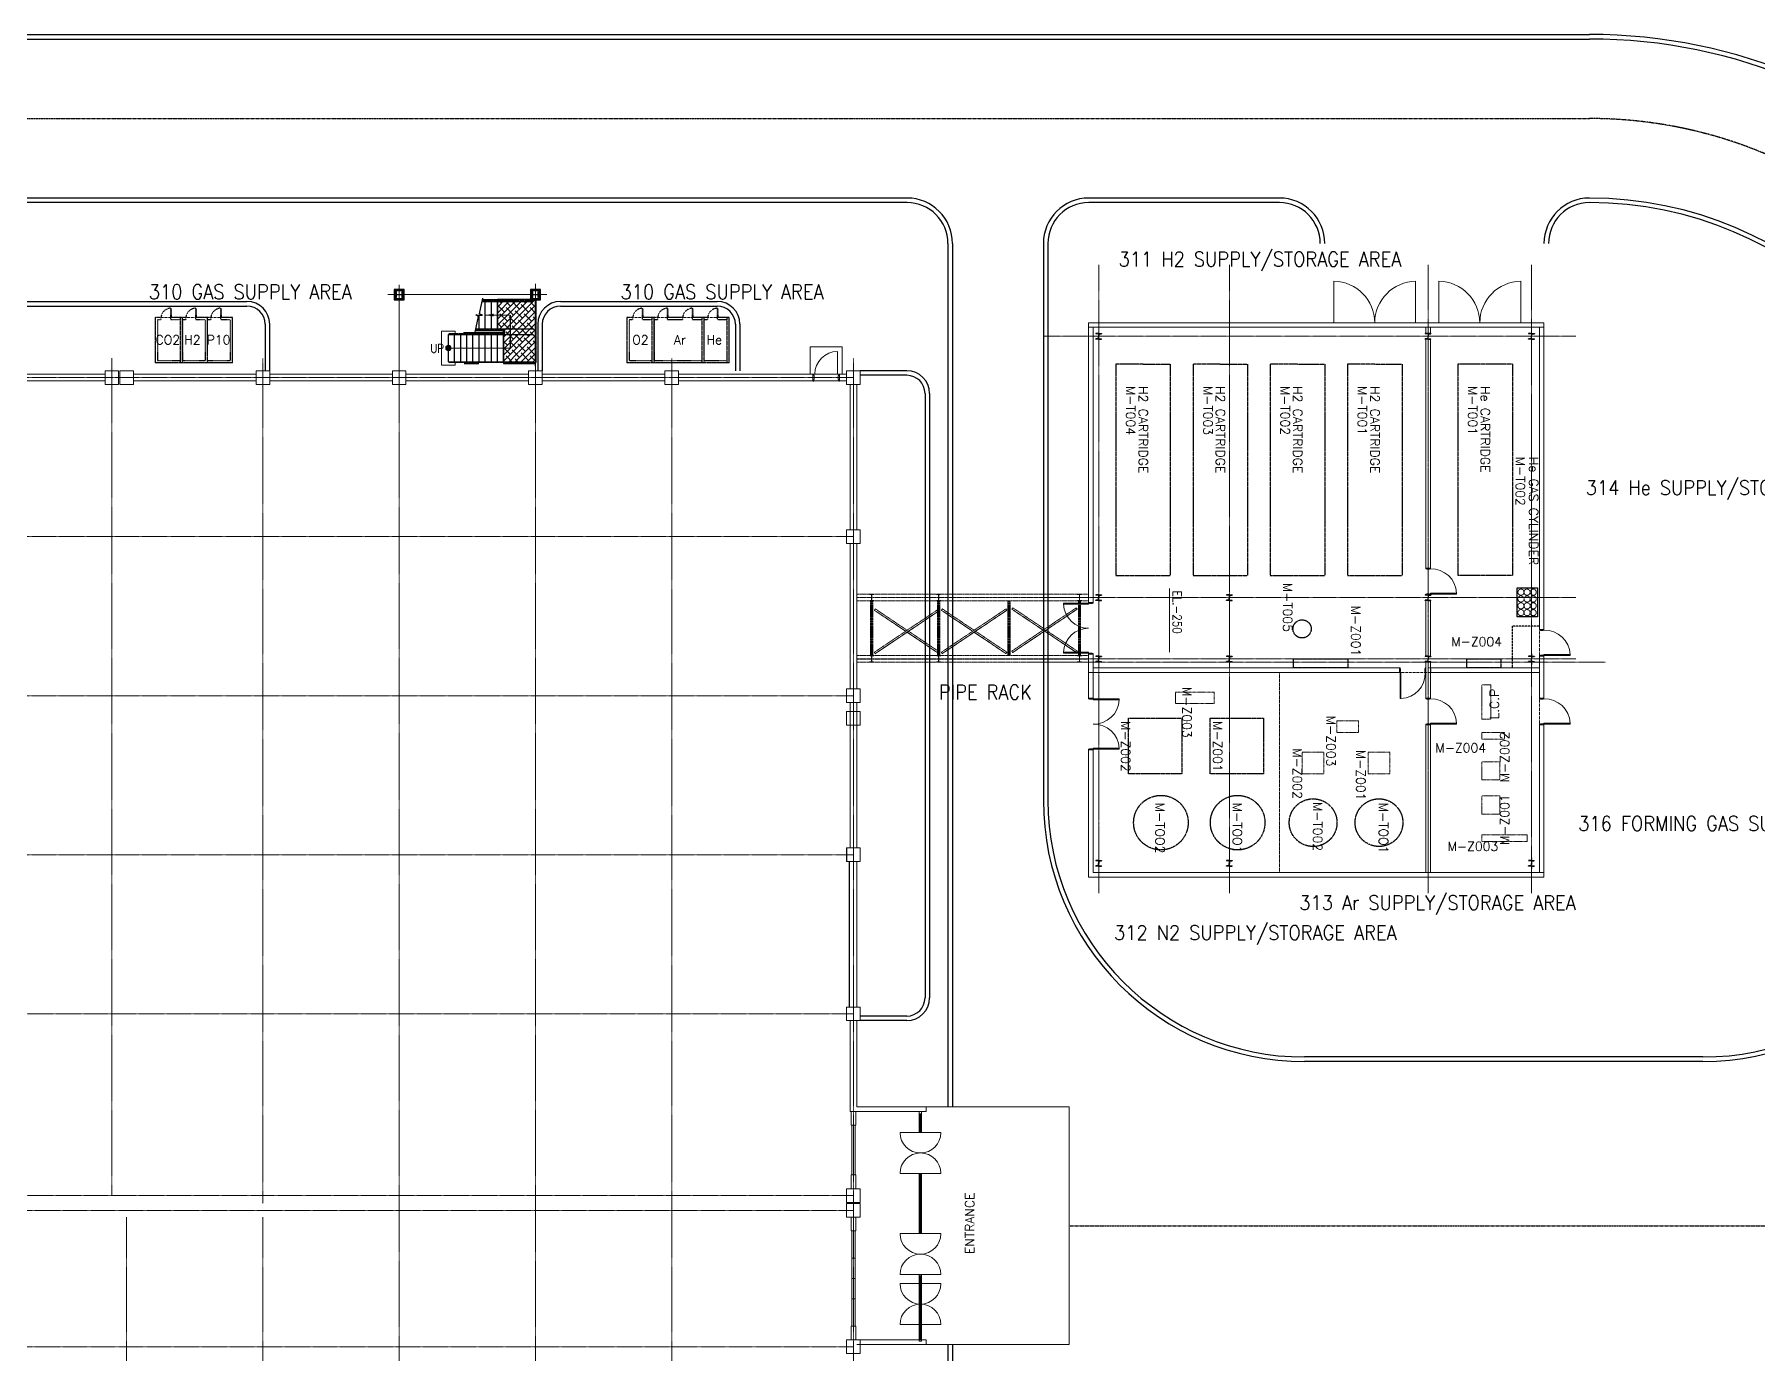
# Model space of a CAD drawing. Extents: x -59767 to 1106559, y -1290 to 1129522.
# Drawn here: x 102328 to 178185, y 900878 to 958928 of the extents above; entities that cross this region are included whole.
import ezdxf
from ezdxf.enums import TextEntityAlignment as Align

# ---------------------------------------------------------------- set-up
doc = ezdxf.new("R2010")
doc.units = 0
for name, pattern in [('CENTER', [2, 1.25, -0.25, 0.25, -0.25]), ('HID', [3, 2, -1]), ('HID_1', [2, 1, -1]), ('HIDDEN', [0.375, 0.25, -0.125]), ('MAT2', [15, 5, -1, 1, -1, 1, -1, 5]), ('PHANTOM', [2.5, 1.25, -0.25, 0.25, -0.25, 0.25, -0.25]), ('PHANTOMX2', [5, 2.5, -0.5, 0.5, -0.5, 0.5, -0.5])]:
    doc.linetypes.add(name, pattern=pattern)
doc.layers.get('0').update_dxf_attribs({"linetype": 'CONTINUOUS', "lineweight": 9})
for name, color, linetype in [('1', 2, 'CONTINUOUS'), ('CY', 4, 'CONTINUOUS'), ('DIM', 7, 'CONTINUOUS'), ('ELE', 7, 'CONTINUOUS'), ('FIN', 6, 'CONTINUOUS'), ('HAND', 7, 'PHANTOM'), ('HATCH', 6, 'CONTINUOUS'), ('M', 6, 'CONTINUOUS'), ('MARK', 2, 'MAT2'), ('REV', 12, 'CONTINUOUS'), ('SYMBOL', 7, 'CONTINUOUS'), ('W-FIN', 4, 'CONTINUOUS'), ('WINDOW', 6, 'CONTINUOUS'), ('Y', 2, 'CONTINUOUS')]:
    doc.layers.add(name, color=color, linetype=linetype)
for name, color, linetype, lineweight in [('CEN', 1, 'CENTER', 5), ('CENTER', 1, 'CENTER', 9), ('COL', 4, 'CONTINUOUS', 5), ('COLUMN', 2, 'CONTINUOUS', 9), ('DOOR', 4, 'CONTINUOUS', 9), ('TEXT', 3, 'CONTINUOUS', 9), ('WALL', 7, 'CONTINUOUS', 9), ('WALL_200', 3, 'CONTINUOUS', 9), ('WALL_300', 7, 'CONTINUOUS', 9), ('가상선', 252, 'PHANTOM', 9), ('중간선', 5, 'CONTINUOUS', 9), ('중심선', 1, 'CENTER', 9)]:
    doc.layers.add(name, color=color, linetype=linetype, lineweight=lineweight)
doc.styles.add('ROMANS', font='romans.shx', dxfattribs={"bigfont": 'whgtxt.shx'})
doc.styles.get("Standard").update_dxf_attribs({"font": 'romans.shx', "bigfont": 'whtgtxt.shx'})

# ---------------------------------------------------------------- blocks, each defined once
blk = doc.blocks.new('column600')
at = {"layer": 'COLUMN', "linetype": 'Continuous'}
blk.add_lwpolyline([(-300, -300), (300, -300), (300, 300), (-300, 300)], close=True, dxfattribs=at)
blk = doc.blocks.new('H25')
at = {"color": 3}
for p, q in [((-125, 0), (-125, 125)), ((-125, 125), (-111, 125)), ((-125, 0), (-125, -125)), ((-111, 21), (-111, 125)), ((-95, 5), (0, 5)), ((95, 5), (0, 5)), ((111, 21), (111, 125)), ((125, 125), (111, 125)), ((125, 0), (125, 125)), ((125, 0), (125, -125)), ((-125, -125), (-111, -125)), ((-111, -21), (-111, -125)), ((-95, -5), (0, -5)), ((95, -5), (0, -5)), ((111, -21), (111, -125)), ((125, -125), (111, -125))]:
    blk.add_line(p, q, dxfattribs=at)
for centre, start, end in [((-95, 21), 180, 270), ((95, 21), 270, 0), ((-95, -21), 90, 180), ((95, -21), 0, 90)]:
    blk.add_arc(centre, 16, start, end, dxfattribs=at)
blk = doc.blocks.new('DOT5')
at = {"ltscale": 0.5}
h = blk.add_hatch(color=256, dxfattribs=at)
h.dxf.hatch_style = 1
h.paths.add_polyline_path([(-7579, 38839, 1), (-7339, 38839, 1)])
at = {"color": 0, "ltscale": 0.5}
blk.add_circle((-7459, 38839), 120, dxfattribs=at)
blk = doc.blocks.new('ARR')
blk.add_solid([(3, -0.5), (3, 0.5), (0, 0)])

msp = doc.modelspace()

# ---------------------------------------------------------------- hatches: boundary and pattern name
at = {"layer": 'M', "ltscale": 0.5}
h = msp.add_hatch(dxfattribs=at)
h.set_pattern_fill('ANSI38', color=6, scale=1500)
h.set_pattern_definition([(45, (-31305.48, 758438.93), (-132.58252, 132.58252), []), (135, (-31305.48, 758438.93), (-397.74756, 132.58252), [468.75, -281.25])])
h.paths.add_polyline_path([(124383.5, 947257.8), (122713.5, 947257.8), (122713.5, 947177.8), (122713.5, 945897.8), (122983.5, 945897.8), (122983.5, 944447.8), (124383.5, 944447.8)])
h.paths.add_polyline_path([(123628.5, 946250.6), (123628.5, 946905), (123642.9, 946773.5), (123642.9, 946394.2)], flags=16)
h.paths.add_polyline_path([(123628.5, 944800.6), (123628.5, 945455), (123642.9, 945302.1), (123642.9, 944922.8)], flags=16)

# ---------------------------------------------------------------- linework, layer by layer
at = {"color": 3, "linetype": 'PHANTOMX2', "ltscale": 2}
for p, q in [((122048.9, 947217.8), (124418.5, 947217.8)), ((124418.5, 947217.8), (124418.5, 944487.8)), ((121758.1, 945937.8), (123033.5, 945937.8)), ((123033.5, 945767.8), (123033.5, 945937.8)), ((120553.5, 945767.8), (123033.5, 945767.8)), ((120553.5, 944487.8), (124418.5, 944487.8))]:
    msp.add_line(p, q, dxfattribs=at)
at = {"color": 7}
msp.add_line((152297, 934547.6), (152297, 931739.6), dxfattribs=at)
at = {"color": 6, "linetype": 'PHANTOMX2'}
for p, q in [((159669.6, 928715.7), (159669.6, 928215.7)), ((159669.6, 928715.7), (160619.6, 928715.7)), ((160619.6, 928715.7), (160619.6, 928215.7)), ((159669.6, 928215.7), (160619.6, 928215.7)), ((158144.3, 926865.7), (158144.3, 927340.7)), ((159094.3, 927340.7), (158144.3, 927340.7)), ((159094.3, 926865.7), (159094.3, 927340.7)), ((161044.3, 926865.7), (161044.3, 927340.7)), ((161044.3, 927340.7), (161994.3, 927340.7)), ((161994.3, 926865.7), (161994.3, 927340.7)), ((158144.3, 926865.7), (158144.3, 926390.7)), ((159094.3, 926390.7), (158144.3, 926390.7)), ((159094.3, 926865.7), (159094.3, 926390.7)), ((161044.3, 926865.7), (161044.3, 926390.7)), ((161044.3, 926390.7), (161994.3, 926390.7)), ((161994.3, 926865.7), (161994.3, 926390.7))]:
    msp.add_line(p, q, dxfattribs=at)
at = {"color": 3, "ltscale": 0.5}
msp.add_lwpolyline([(120853.5, 945727.8), (120853.5, 945877.8), (120253.5, 945877.8), (120253.5, 944377.8), (120853.5, 944377.8), (120853.5, 944527.8)], dxfattribs=at)
at = {"color": 6, "linetype": 'PHANTOMX2'}
for points in [[(166044.9, 930301), (166444.9, 930301), (166444.9, 928801), (166044.9, 928801)], [(154259.3, 929978.3), (154259.3, 929478.3), (152559.3, 929478.3), (152559.3, 929978.3)], [(167044.9, 927908.8), (167044.9, 928208.8), (166044.9, 928208.8), (166044.9, 927908.8)], [(166844.9, 926920.3), (166844.9, 926120.3), (166044.9, 926120.3), (166044.9, 926920.3)], [(166844.9, 925420.3), (166844.9, 924620.3), (166044.9, 924620.3), (166044.9, 925420.3)], [(168044.9, 923405.8), (168044.9, 923705.8), (166044.9, 923705.8), (166044.9, 923405.8)]]:
    msp.add_lwpolyline(points, close=True, dxfattribs=at)
for centre in [(167769.1, 934383.8), (167769.1, 934083.8), (167769.1, 933783.8), (168039.1, 934383.8), (168039.1, 934083.8), (168039.1, 933783.8), (168309.1, 934383.8), (168309.1, 934083.8), (168309.1, 933783.8), (167769.1, 933483.8), (168039.1, 933483.8), (168309.1, 933483.8)]:
    msp.add_circle(centre, 135, dxfattribs=at)
at = {"layer": '1', "linetype": 'Continuous'}
msp.add_line((138211.2, 916127.8), (138211.2, 922527.8), dxfattribs=at)
at = {"layer": 'CEN'}
for p, q in [((149183.5, 948789.6), (149183.5, 921139.9)), ((154933.5, 948789.6), (154933.5, 921139.9)), ((163683.5, 948790.1), (163683.5, 921140.4)), ((168233.5, 948790.1), (168233.5, 921140.4)), ((149183.5, 945947.6), (149183.5, 945348)), ((170182.3, 945647.8), (146788.9, 945647.8)), ((148933.5, 934572.6), (148933.5, 933904.8)), ((170182.3, 934147.8), (146788.9, 934147.8)), ((149183.5, 934447.6), (149183.5, 933848)), ((154933.5, 934447.6), (154933.5, 933848)), ((154933.5, 931689.1), (154933.5, 931207.5)), ((163683.5, 931689.6), (163683.5, 931208.1)), ((145996.8, 931297.8), (171488.7, 931297.8)), ((170182.3, 931447.8), (146788.9, 931447.8)), ((154933.5, 922688.9), (154933.5, 922207.3))]:
    msp.add_line(p, q, dxfattribs=at)
at = {"layer": 'CENTER', "linetype": 'Continuous'}
for p, q in [((118383.5, 947903.2), (118383.5, 943509.8)), ((124384.9, 947953.2), (124384.9, 943559.8))]:
    msp.add_line(p, q, dxfattribs=at)
at = {"layer": 'COL', "color": 2, "linetype": 'Continuous'}
for points in [[(118272.5, 947498.3, 0.4142136), (118288.5, 947482.3), (118478.5, 947482.3, 0.4142136), (118494.5, 947498.3), (118494.5, 947602.8), (118508.5, 947602.8), (118508.5, 947352.8), (118494.5, 947352.8), (118494.5, 947457.3, 0.4142136), (118478.5, 947473.3), (118288.5, 947473.3, 0.4142136), (118272.5, 947457.3), (118272.5, 947352.8), (118258.5, 947352.8), (118258.5, 947602.8), (118272.5, 947602.8)], [(124272.5, 947498.3, 0.4142136), (124288.5, 947482.3), (124478.5, 947482.3, 0.4142136), (124494.5, 947498.3), (124494.5, 947602.8), (124508.5, 947602.8), (124508.5, 947352.8), (124494.5, 947352.8), (124494.5, 947457.3, 0.4142136), (124478.5, 947473.3), (124288.5, 947473.3, 0.4142136), (124272.5, 947457.3), (124272.5, 947352.8), (124258.5, 947352.8), (124258.5, 947602.8), (124272.5, 947602.8)]]:
    msp.add_lwpolyline(points, format="xyb", close=True, dxfattribs=at)
at = {"layer": 'CY'}
for p, q in [((-36066.5, 958927.8), (170783.5, 958927.8)), ((-36066.5, 958727.8), (170783.5, 958727.8)), ((140743.5, 951727.8), (61433.5, 951727.8)), ((140743.5, 951527.8), (61433.5, 951527.8)), ((157133.5, 951727.8), (148743.5, 951727.8)), ((157133.5, 951527.8), (148743.5, 951527.8)), ((142543.5, 949727.8), (142543.5, 911727.8)), ((142743.5, 949727.8), (142743.5, 911727.8)), ((146743.5, 949727.8), (146743.5, 925227.8)), ((146943.5, 949727.8), (146943.5, 925227.8)), ((88833.5, 947177.8), (107483.5, 947177.8)), ((88833.5, 946977.8), (107483.5, 946977.8)), ((107483.5, 947177.8), (111683.5, 947177.8)), ((107483.5, 946977.8), (111683.5, 946977.8)), ((125483.5, 947177.8), (132385.5, 947177.8)), ((125483.5, 946977.8), (132385.5, 946977.8)), ((112483.5, 946177.8), (112483.5, 944127.8)), ((112683.5, 944127.8), (112683.5, 946177.8)), ((124483.5, 946177.8), (124483.5, 944127.8)), ((124683.5, 946177.8), (124683.5, 944127.8)), ((133185.5, 946177.8), (133185.5, 944127.8)), ((133385.5, 946177.8), (133385.5, 944127.8)), ((140733.5, 944127.8), (138683.5, 944127.8)), ((140733.5, 943927.8), (138683.5, 943927.8)), ((141533.5, 943127.8), (141533.5, 916527.8)), ((141533.5, 943127.8), (141533.5, 916527.8)), ((141733.5, 943127.8), (141733.5, 916527.8)), ((140733.5, 915727.8), (138683.5, 915727.8)), ((140733.5, 915727.8), (138683.5, 915727.8)), ((140733.5, 915527.8), (138683.5, 915527.8)), ((140733.5, 915527.8), (138683.5, 915527.8)), ((175783.5, 913927.8), (158243.5, 913927.8)), ((175783.5, 913727.8), (158243.5, 913727.8)), ((142543.5, 901277.8), (142543.5, 871877.8)), ((142743.5, 901277.8), (142743.5, 871877.8))]:
    msp.add_line(p, q, dxfattribs=at)
at = {"layer": 'CY', "color": 1, "linetype": 'CENTER', "ltscale": 10}
for p, q in [((-36066.5, 955227.8), (170783.5, 955227.8)), ((147883.5, 906502.8), (209517.6, 906502.8))]:
    msp.add_line(p, q, dxfattribs=at)
at = {"layer": 'CY'}
for centre, radius, start, end in [((170783.5, 935227.8), 23700, 0, 90), ((170783.5, 935227.8), 23500, 0, 90), ((140743.5, 949727.8), 2000, 0, 90), ((140743.5, 949727.8), 1800, 0, 90), ((148743.5, 949727.8), 2000, 90, 180), ((148743.5, 949727.8), 1800, 90, 180), ((157133.5, 949727.8), 2000, 0, 90), ((157133.5, 949727.8), 1800, 0, 90), ((170783.5, 949727.8), 2000, 90, 180), ((170783.5, 949727.8), 1800, 90, 180), ((170783.5, 935227.8), 16500, 0, 90), ((170783.5, 935227.8), 16300, 0, 90), ((111683.5, 946177.8), 1000, 0, 90), ((111683.5, 946177.8), 800, 0, 90), ((125483.5, 946177.8), 1000, 90, 180), ((125483.5, 946177.8), 800, 90, 180), ((132385.5, 946177.8), 1000, 0, 90), ((132385.5, 946177.8), 800, 0, 90), ((140733.5, 943127.8), 1000, 0, 90), ((140733.5, 943127.8), 800, 0, 90), ((158243.5, 925227.8), 11500, 180, 270), ((158243.5, 925227.8), 11300, 180, 270), ((175783.5, 925227.8), 11500, 270, 0), ((175783.5, 925227.8), 11300, 270, 0), ((140733.5, 916527.8), 1000, 270, 0), ((140733.5, 916527.8), 800, 270, 0), ((140733.5, 916527.8), 800, 270, 0), ((140733.5, 916527.8), 1000, 270, 0)]:
    msp.add_arc(centre, radius, start, end, dxfattribs=at)
at = {"layer": 'CY', "color": 1, "linetype": 'CENTER', "ltscale": 10}
msp.add_arc((170783.5, 935227.8), 20000, 0, 90, dxfattribs=at)
at = {"layer": 'DIM', "ltscale": 0.5}
msp.add_line((123267.7, 946577.8), (123267.7, 945127.8), dxfattribs=at)
at = {"layer": 'DOOR'}
for p, q in [((138281.9, 911527.8), (138281.9, 910925)), ((138281.9, 911327.8), (138281.9, 911329.6)), ((138481.9, 911527.8), (138481.9, 910925)), ((138481.9, 910925), (138281.9, 910925)), ((138308.5, 910925), (138308.5, 909730.9)), ((138458.5, 909730.9), (138458.5, 910925)), ((140433.5, 910602.8), (142233.5, 910602.8)), ((138308.5, 909930.9), (138308.5, 908738.7)), ((138458.5, 908738.7), (138458.5, 909930.9)), ((140433.5, 908802.8), (142233.5, 908802.8)), ((138281.9, 908738.7), (138281.9, 908127.8)), ((138281.9, 908738.7), (138481.9, 908738.7)), ((138481.9, 908738.7), (138481.9, 908127.8)), ((138283.5, 906877.8), (138283.5, 906275)), ((138283.5, 906677.8), (138283.5, 906679.6)), ((138483.5, 906877.8), (138483.5, 906275)), ((138483.5, 906275), (138283.5, 906275)), ((138310.1, 906275), (138310.1, 905080.9)), ((138460.1, 905080.9), (138460.1, 906275)), ((140433.5, 906152.8), (142233.5, 906152.8)), ((140433.5, 904352.8), (142233.5, 904352.8)), ((140433.5, 903952.8), (142233.5, 903952.8)), ((138310.1, 903280.9), (138310.1, 902088.7)), ((138460.1, 902088.7), (138460.1, 903280.9)), ((138283.5, 902088.7), (138283.5, 901477.8)), ((138283.5, 902088.7), (138483.5, 902088.7)), ((138483.5, 902088.7), (138483.5, 901477.8)), ((140433.5, 902152.8), (142233.5, 902152.8))]:
    msp.add_line(p, q, dxfattribs=at)
for points in [[(138310.1, 905080.9), (138310.1, 904180.9), (138460.1, 904180.9), (138460.1, 905080.9)], [(138310.1, 904180.9), (138310.1, 903280.9), (138460.1, 903280.9), (138460.1, 904180.9)]]:
    msp.add_lwpolyline(points, close=True, dxfattribs=at)
for centre, start, end in [((141333.5, 910602.8), 180, 0), ((141333.5, 908802.8), 0, 180), ((141333.5, 906152.8), 180, 0), ((141333.5, 904352.8), 0, 180), ((141333.5, 903952.8), 180, 0), ((141333.5, 902152.8), 0, 180)]:
    msp.add_arc(centre, 900, start, end, dxfattribs=at)
at = {"layer": 'FIN', "ltscale": 0.5}
for points in [[(118158.5, 947702.8), (118158.5, 947252.8), (118608.5, 947252.8), (118608.5, 947702.8)], [(118208.5, 947652.8), (118208.5, 947302.8), (118558.5, 947302.8), (118558.5, 947652.8)], [(124158.5, 947702.8), (124158.5, 947252.8), (124608.5, 947252.8), (124608.5, 947702.8)], [(124208.5, 947652.8), (124208.5, 947302.8), (124558.5, 947302.8), (124558.5, 947652.8)], [(122713.5, 947177.8), (122713.5, 945897.8), (122983.5, 945897.8), (122983.5, 944447.8), (124383.5, 944447.8), (124383.5, 947257.8), (122713.5, 947257.8)]]:
    msp.add_lwpolyline(points, close=True, dxfattribs=at)
at = {"layer": 'HAND', "color": 6, "linetype": 'HID'}
for p, q in [((167383.5, 932891.3), (167383.5, 931047.6)), ((168583.5, 932891.3), (167383.5, 932891.3)), ((168233.5, 931689.1), (168233.5, 931207.5)), ((163783.5, 931047.6), (163783.5, 930847.6)), ((168233.5, 922688.9), (168233.5, 922207.3))]:
    msp.add_line(p, q, dxfattribs=at)
at = {"layer": 'HATCH', "ltscale": 0.5}
msp.add_lwpolyline([(168495.1, 934577.5), (168495.1, 933292.8), (167596, 933292.8), (167596, 934577.5)], close=True, dxfattribs=at)
at = {"layer": 'M'}
msp.add_lwpolyline([(121734.3, 945827.8), (121883.2, 946515.1), (121753.3, 946584.1), (121903.5, 946577.8), (122053.6, 946571.5), (121923.8, 946640.4), (122072.7, 947327.8)], dxfattribs=at)
at = {"layer": 'MARK', "color": 6}
for p, q in [((107641.6, 946477.8), (107641.6, 944477.8)), ((108741.6, 946477.8), (108741.6, 944477.8)), ((128411.1, 946477.8), (128411.1, 944477.8)), ((129511.1, 946477.8), (129511.1, 944477.8)), ((129511.1, 946477.8), (129511.1, 944477.8)), ((131707.8, 946477.8), (131707.8, 944477.8)), ((132811.1, 946477.8), (132811.1, 944477.8)), ((163783.5, 945772.6), (163583.5, 945772.6)), ((108841.6, 944477.8), (107641.6, 944477.8)), ((109941.6, 944477.8), (108741.6, 944477.8)), ((111041.6, 944477.8), (109841.6, 944477.8)), ((129611.1, 944477.8), (128411.1, 944477.8)), ((130711.1, 944477.8), (129511.1, 944477.8)), ((131811.1, 944477.8), (130611.1, 944477.8)), ((132911.1, 944477.8), (131711.1, 944477.8)), ((149933.5, 944422.6), (149933.5, 935122.6)), ((151133.5, 944422.6), (149933.5, 944422.6)), ((151133.5, 944422.6), (152333.5, 944422.6)), ((152333.5, 944422.6), (152333.5, 935122.6)), ((153333.5, 944422.6), (153333.5, 935122.6)), ((154533.5, 944422.6), (153333.5, 944422.6)), ((154533.5, 944422.6), (155733.5, 944422.6)), ((155733.5, 944422.6), (155733.5, 935122.6)), ((156733.5, 944422.6), (156733.5, 935122.6)), ((157933.5, 944422.6), (156733.5, 944422.6)), ((157933.5, 944422.6), (159133.5, 944422.6)), ((159133.5, 944422.6), (159133.5, 935122.6)), ((160133.5, 944422.6), (160133.5, 935122.6)), ((161333.5, 944422.6), (160133.5, 944422.6)), ((161333.5, 944422.6), (162533.5, 944422.6)), ((162533.5, 944422.6), (162533.5, 935122.6)), ((167391, 944422.6), (164991, 944422.6)), ((164991, 944422.6), (164991, 935122.6)), ((167391, 944422.6), (167391, 935122.6)), ((149933.5, 935122.6), (152333.5, 935122.6)), ((153333.5, 935122.6), (155733.5, 935122.6)), ((156733.5, 935122.6), (159133.5, 935122.6)), ((160133.5, 935122.6), (162533.5, 935122.6)), ((167391, 935122.6), (164991, 935122.6))]:
    msp.add_line(p, q, dxfattribs=at)
for points in [[(108841.6, 944477.8), (108841.6, 946477.8), (108326.6, 946477.8)], [(109941.6, 944477.8), (109941.6, 946477.8), (109426.6, 946477.8)], [(111041.6, 944477.8), (111041.6, 946477.8), (110526.6, 946477.8)], [(129611.1, 944477.8), (129611.1, 946477.8), (129096.1, 946477.8)], [(131811.1, 944477.8), (131811.1, 946477.8), (131296.1, 946477.8)], [(132911.1, 944477.8), (132911.1, 946477.8), (132396.1, 946477.8)]]:
    msp.add_lwpolyline(points, dxfattribs=at)
for points in [[(160150, 931447.6), (160150, 931047.6), (157750, 931047.6), (157750, 931447.6)], [(166887.3, 931447.6), (166887.3, 931047.6), (165387.3, 931047.6), (165387.3, 931447.6)], [(152838, 928840.7), (152838, 926390.7), (150498, 926390.7), (150498, 928840.7)], [(156434.5, 928840.7), (156434.5, 926390.7), (154094.5, 926390.7), (154094.5, 928840.7)]]:
    msp.add_lwpolyline(points, close=True, dxfattribs=at)
for centre, radius in [((158133.5, 932768.1), 400), ((151918.1, 924241.1), 1200), ((155297.6, 924241.1), 1200), ((158619.3, 924241.1), 1050), ((161519.3, 924241.1), 1050)]:
    msp.add_circle(centre, radius, dxfattribs=at)
at = {"layer": 'REV', "color": 1, "lineweight": 5}
msp.add_line((124885.6, 947477.8), (117888.2, 947477.8), dxfattribs=at)
at = {"layer": 'W-FIN', "ltscale": 0.5}
for p, q in [((122040.2, 947177.8), (124258.5, 947177.8)), ((122057.6, 947257.8), (122798.1, 947257.8)), ((122173.5, 945977.8), (122173.5, 947177.8)), ((122443.5, 945977.8), (122443.5, 947177.8)), ((122713.5, 945977.8), (122713.5, 947177.8)), ((124383.5, 946752.8), (124383.5, 947302.8)), ((124383.5, 946166.5), (124383.5, 946752.8)), ((121766.8, 945977.8), (124258.5, 945977.8)), ((121903.5, 945977.8), (121903.5, 946577.8)), ((122983.5, 944527.8), (122983.5, 945977.8)), ((120553.5, 945727.8), (124258.5, 945727.8)), ((120553.5, 944527.8), (120553.5, 945727.8)), ((120823.5, 944527.8), (120823.5, 945727.8)), ((121093.5, 944527.8), (121093.5, 945727.8)), ((121214.6, 945807.8), (122983.5, 945807.8)), ((121363.5, 944527.8), (121363.5, 945727.8)), ((121633.5, 944527.8), (121633.5, 945727.8)), ((121749.4, 945897.8), (122983.5, 945897.8)), ((121903.5, 944527.8), (121903.5, 945727.8)), ((122173.5, 944527.8), (122173.5, 945727.8)), ((122443.5, 944527.8), (122443.5, 945727.8)), ((122713.5, 944527.8), (122713.5, 945727.8)), ((124383.5, 944327.8), (124383.5, 945314.1)), ((120553.5, 944527.8), (124258.5, 944527.8)), ((121238.2, 944447.8), (121892.6, 944447.8))]:
    msp.add_line(p, q, dxfattribs=at)
at = {"layer": 'WALL', "color": 0, "ltscale": 0.5}
for p, q in [((123267.7, 946577.8), (122173.5, 946577.8)), ((120553.5, 945127.8), (123267.7, 945127.8))]:
    msp.add_line(p, q, dxfattribs=at)
at = {"layer": 'WALL', "linetype": 'Continuous'}
for p, q in [((136482.1, 945177.5), (136482.1, 943977.8)), ((137882.1, 945177.5), (136482.1, 945177.5))]:
    msp.add_line(p, q, dxfattribs=at)
at = {"layer": 'WALL', "color": 0}
for p, q in [((136592.1, 943947.5), (136592.1, 943707.5)), ((136634.1, 943977.5), (136682.1, 943977.5)), ((137734.1, 943977.5), (137686.1, 943977.5)), ((137776.1, 943947.5), (137776.1, 943707.5)), ((163763.5, 935436.1), (163603.5, 935436.1)), ((148733.5, 933897.8), (147633.5, 933897.8)), ((147633.5, 933897.8), (147633.5, 933857.8)), ((148733.5, 933857.8), (147633.5, 933857.8)), ((148733.5, 933857.8), (148733.5, 933897.8)), ((148753.5, 933932.8), (148913.5, 933932.8)), ((163763.5, 934273.1), (163603.5, 934273.1)), ((163783.5, 934341.1), (164933.5, 934341.1)), ((163783.5, 934301.1), (163783.5, 934341.1)), ((163783.5, 934301.1), (164933.5, 934301.1)), ((164933.5, 934301.1), (164933.5, 934341.1)), ((168763.5, 932735.6), (168603.5, 932735.6)), ((147633.5, 931697.8), (147633.5, 931737.8)), ((148733.5, 931737.8), (147633.5, 931737.8)), ((148733.5, 931697.8), (147633.5, 931697.8)), ((148733.5, 931690.8), (148733.5, 931737.8)), ((148753.5, 931662.8), (148913.5, 931662.8)), ((168763.5, 931572.6), (168603.5, 931572.6)), ((168783.5, 931640.6), (169933.5, 931640.6)), ((168783.5, 931600.6), (168783.5, 931640.6)), ((168783.5, 931600.6), (169933.5, 931600.6)), ((169933.5, 931600.6), (169933.5, 931640.6)), ((162420.5, 930867.6), (162420.5, 931027.6)), ((162448.5, 930847.6), (162448.5, 929697.6)), ((162448.5, 930847.6), (162488.5, 930847.6)), ((162488.5, 930847.6), (162488.5, 929697.6)), ((163583.5, 930867.6), (163583.5, 931027.6)), ((148913.5, 929715), (148753.5, 929715)), ((148933.5, 929687), (150083.5, 929687)), ((148933.5, 929647), (148933.5, 929687)), ((148933.5, 929647), (150083.5, 929647)), ((150083.5, 929647), (150083.5, 929687)), ((162448.5, 929697.6), (162488.5, 929697.6)), ((163763.5, 929715), (163603.5, 929715)), ((168763.5, 929715, 0.2), (168603.5, 929715, 0.2)), ((163763.5, 928552), (163603.5, 928552)), ((163783.5, 928620), (164933.5, 928620)), ((163783.5, 928580), (163783.5, 928620)), ((163783.5, 928580), (164933.5, 928580)), ((164933.5, 928580), (164933.5, 928620)), ((168763.5, 928552, 0.2), (168603.5, 928552, 0.2)), ((168783.5, 928620, 0.2), (169933.5, 928620, 0.2)), ((168783.5, 928580, 0.2), (168783.5, 928620, 0.2)), ((168783.5, 928580, 0.2), (169933.5, 928580, 0.2)), ((169933.5, 928580, 0.2), (169933.5, 928620, 0.2)), ((148913.5, 927445), (148753.5, 927445)), ((148933.5, 927513), (150083.5, 927513)), ((148933.5, 927473), (148933.5, 927513)), ((148933.5, 927473), (150083.5, 927473)), ((150083.5, 927473), (150083.5, 927513))]:
    msp.add_line(p, q, dxfattribs=at)
for points in [[(136592.1, 943977.5), (136592.1, 943677.5), (136634.1, 943677.5), (136634.1, 943737.5), (136652.1, 943737.5), (136652.1, 943917.5), (136634.1, 943917.5), (136634.1, 943977.5)], [(137776.1, 943977.5), (137776.1, 943677.5), (137734.1, 943677.5), (137734.1, 943737.5), (137716.1, 943737.5), (137716.1, 943917.5), (137734.1, 943917.5), (137734.1, 943977.5)], [(163783.5, 935436.1), (163583.5, 935436.1), (163583.5, 935408.1), (163623.5, 935408.1), (163623.5, 935396.1), (163743.5, 935396.1), (163743.5, 935408.1), (163783.5, 935408.1)], [(148733.5, 933932.8), (148933.5, 933932.8), (148933.5, 933904.8), (148893.5, 933904.8), (148893.5, 933892.8), (148773.5, 933892.8), (148773.5, 933904.8), (148733.5, 933904.8)], [(163783.5, 934273.1), (163583.5, 934273.1), (163583.5, 934301.1), (163623.5, 934301.1), (163623.5, 934313.1), (163743.5, 934313.1), (163743.5, 934301.1), (163783.5, 934301.1)], [(168783.5, 932735.6), (168583.5, 932735.6), (168583.5, 932707.6), (168623.5, 932707.6), (168623.5, 932695.6), (168743.5, 932695.6), (168743.5, 932707.6), (168783.5, 932707.6)], [(148733.5, 931662.8), (148933.5, 931662.8), (148933.5, 931690.8), (148893.5, 931690.8), (148893.5, 931702.8), (148773.5, 931702.8), (148773.5, 931690.8), (148733.5, 931690.8)], [(168783.5, 931572.6), (168583.5, 931572.6), (168583.5, 931600.6), (168623.5, 931600.6), (168623.5, 931612.6), (168743.5, 931612.6), (168743.5, 931600.6), (168783.5, 931600.6)], [(162420.5, 930847.6), (162420.5, 931047.6), (162448.5, 931047.6), (162448.5, 931007.6), (162460.5, 931007.6), (162460.5, 930887.6), (162448.5, 930887.6), (162448.5, 930847.6)], [(163583.5, 930847.6), (163583.5, 931047.6), (163555.5, 931047.6), (163555.5, 931007.6), (163543.5, 931007.6), (163543.5, 930887.6), (163555.5, 930887.6), (163555.5, 930847.6)], [(148933.5, 929715), (148733.5, 929715), (148733.5, 929687), (148773.5, 929687), (148773.5, 929675), (148893.5, 929675), (148893.5, 929687), (148933.5, 929687)], [(163783.5, 929715), (163583.5, 929715), (163583.5, 929687), (163623.5, 929687), (163623.5, 929675), (163743.5, 929675), (163743.5, 929687), (163783.5, 929687)], [(163783.5, 928552), (163583.5, 928552), (163583.5, 928580), (163623.5, 928580), (163623.5, 928592), (163743.5, 928592), (163743.5, 928580), (163783.5, 928580)], [(148933.5, 927445), (148733.5, 927445), (148733.5, 927473), (148773.5, 927473), (148773.5, 927485), (148893.5, 927485), (148893.5, 927473), (148933.5, 927473)]]:
    msp.add_lwpolyline(points, close=True, dxfattribs=at)
at = {"layer": 'WALL', "color": 0, "elevation": 0.2}
for points in [[(168783.5, 929715), (168583.5, 929715), (168583.5, 929687), (168623.5, 929687), (168623.5, 929675), (168743.5, 929675), (168743.5, 929687), (168783.5, 929687)], [(168783.5, 928552), (168583.5, 928552), (168583.5, 928580), (168623.5, 928580), (168623.5, 928592), (168743.5, 928592), (168743.5, 928580), (168783.5, 928580)]]:
    msp.add_lwpolyline(points, close=True, dxfattribs=at)
at = {"layer": 'WALL', "color": 0}
for centre, radius, start, end in [((163820.2, 934295.2), 1113.6, 2.365258, 91.886658), ((148733.5, 933897.8), 1100, 182.083942, 270), ((148733.5, 931697.8), 1100, 90, 177.916058), ((168820.2, 931594.6), 1113.6, 2.365258, 91.886658), ((162442.5, 930810.9), 1113.6, 272.365258, 1.886658), ((148970.2, 929692.9), 1113.6, 268.113342, 357.634742), ((163820.2, 928574), 1113.6, 2.365258, 91.886658), ((168820.2, 928574, 0.2), 1113.6, 2.365258, 91.886658), ((148970.2, 927467), 1113.6, 2.365258, 91.886658)]:
    msp.add_arc(centre, radius, start, end, dxfattribs=at)
at = {"layer": 'WALL_200', "ltscale": 0.5}
for p, q in [((159533.5, 946238), (159533.5, 948066.5)), ((163133.5, 948066.5), (163133.5, 946238)), ((164158.5, 946238), (164158.5, 948066.5)), ((167758.5, 946238), (167758.5, 948066.5)), ((168783.5, 946238), (148733.5, 946238)), ((148733.5, 946047.6), (148733.5, 946238)), ((148733.5, 946047.6), (148733.5, 933857.8)), ((148733.5, 946047.6), (168783.5, 946047.6)), ((148933.5, 946047.6), (148933.5, 933904.8)), ((163583.5, 945772.6), (163583.5, 946047.6)), ((163783.5, 945772.6), (163783.5, 946047.6)), ((168583.5, 946047.6), (168583.5, 932735.6, -1)), ((168783.5, 946047.6), (168783.5, 946238)), ((168783.5, 946072.6), (168783.5, 932735.6, -1)), ((163583.5, 945522.6, -1), (163583.5, 935408.1, 0)), ((163783.5, 945522.6, -1), (163783.5, 935408.1, 0)), ((163583.5, 934023.1, -1), (163583.5, 931573.1, -0.4)), ((163783.5, 934023.1, -1), (163783.5, 931573.1, -0.4)), ((148733.5, 931647.6), (148733.5, 930847.6)), ((148933.5, 930847.6), (148933.5, 931662.8)), ((168583.5, 931600.6), (168583.5, 929687)), ((168783.5, 931572.6, -1), (168783.5, 929687, -0.8)), ((162476, 930847.6), (148733.5, 930847.6)), ((148733.5, 929687), (148733.5, 930847.6)), ((162448.5, 931047.6, -1), (148933.5, 931047.6)), ((148933.5, 929687), (148933.5, 930847.6)), ((163583.5, 931323.1, -0.4), (163583.5, 929687)), ((163783.5, 931323.1, -0.4), (163783.5, 929687)), ((168583.5, 931047.6, -1), (163783.5, 931047.6)), ((168583.5, 930847.6), (163783.5, 930847.6)), ((163583.5, 928580), (163583.5, 922047.4)), ((163783.5, 928620), (163783.5, 922047.4)), ((168583.5, 928580), (168583.5, 922047.4)), ((168783.5, 928620, -0.7), (168783.5, 921847.4)), ((148733.5, 921847.4), (148733.5, 927473)), ((148933.5, 922047.4), (148933.5, 927513)), ((138534.1, 922527.8), (138532.7, 916127.8, -1)), ((168783.5, 921847.4), (148733.5, 921847.4)), ((168783.5, 922047.4), (148933.5, 922047.4))]:
    msp.add_line(p, q, dxfattribs=at)
for centre, start, end in [((159504.8, 946238), 0, 89.099825), ((163162.2, 946238), 90.900175, 180), ((164129.8, 946238), 0, 89.099825), ((167787.2, 946238), 90.900175, 180)]:
    msp.add_arc(centre, 1828.7, start, end, dxfattribs=at)
at = {"layer": 'WALL_300'}
for p, q in [((137882.1, 945177.5), (137882.1, 943977.5)), ((137682.1, 943977.5), (137682.1, 944977.5))]:
    msp.add_line(p, q, dxfattribs=at)
at = {"layer": 'WALL_300', "linetype": 'Continuous', "lineweight": 9}
for p, q in [((100033.5, 943977.8), (105433.5, 943977.8)), ((100033.5, 943677.8), (105433.5, 943677.8)), ((106683.5, 943977.8), (112084, 943977.8)), ((106683.5, 943677.8), (112084, 943677.8)), ((112683.5, 943977.8), (118084, 943977.8)), ((112683.5, 943677.8), (118084, 943677.8)), ((118682.1, 943977.8), (124082.6, 943977.8)), ((118682.1, 943677.8), (124082.6, 943677.8)), ((124680.8, 943977.8), (130082.1, 943977.8)), ((124680.8, 943677.8), (130082.1, 943677.8)), ((130680.8, 943977.8), (138082.1, 943977.8)), ((130680.8, 943677.8), (138082.1, 943677.8)), ((138236.1, 937127.8), (138235.8, 943527.8)), ((138532.7, 943527.8), (138532.7, 937127.8)), ((138235.9, 930127.8), (138235.8, 936527.8)), ((138532.7, 936527.8), (138532.7, 930127.8)), ((138235.9, 923127.8), (138235.8, 929527.8)), ((138532.7, 929527.8), (138532.7, 923127.8)), ((138532.7, 921527.8), (138532.7, 916127.8)), ((138239.2, 911527.8), (138239, 915527.8)), ((138532.7, 915527.8), (138532.7, 911727.8)), ((141583.5, 911527.8), (138235.9, 911527.8)), ((147883.5, 911727.8), (138532.7, 911727.8)), ((141283.5, 911527.8), (141383.5, 911527.8)), ((141283.5, 911427.8), (141283.5, 911527.8)), ((141283.5, 910652.8), (141283.5, 911427.8)), ((141383.5, 911427.8), (141283.5, 911427.8)), ((141327.5, 910652.8), (141327.5, 911427.8)), ((141339.5, 910652.8), (141339.5, 911427.8)), ((141383.5, 911427.8), (141383.5, 911527.8)), ((141383.5, 910652.8), (141383.5, 911427.8)), ((141583.5, 911527.8), (141583.5, 911727.8)), ((147883.5, 901277.8), (147883.5, 911727.8)), ((141283.5, 910602.8), (141283.5, 910652.8)), ((141283.5, 910652.8), (141383.5, 910652.8)), ((141283.5, 910602.8), (141383.5, 910602.8)), ((141383.5, 910602.8), (141383.5, 910652.8)), ((141283.5, 908802.8), (141283.5, 908752.8)), ((141283.5, 908802.8), (141383.5, 908802.8)), ((141283.5, 906202.8), (141283.5, 908802.8)), ((141383.5, 908802.8), (141383.5, 908752.8)), ((141383.5, 906202.8), (141383.5, 908802.8)), ((141283.5, 908752.8), (141383.5, 908752.8)), ((141327.5, 906202.8), (141327.5, 908752.8)), ((141339.5, 906202.8), (141339.5, 908752.8)), ((141283.5, 906152.8), (141283.5, 906202.8)), ((141283.5, 906202.8), (141383.5, 906202.8)), ((141283.5, 906152.8), (141383.5, 906152.8)), ((141383.5, 906152.8), (141383.5, 906202.8)), ((141283.5, 904352.8), (141283.5, 904302.8)), ((141283.5, 904352.8), (141383.5, 904352.8)), ((141283.5, 904302.8), (141383.5, 904302.8)), ((141283.5, 904302.8), (141283.5, 901527.8)), ((141327.5, 904302.8), (141327.5, 901527.8)), ((141339.5, 904302.8), (141339.5, 901527.8)), ((141383.5, 904352.8), (141383.5, 904302.8)), ((141383.5, 904302.8), (141383.5, 901527.8)), ((141283.5, 903952.8), (141283.5, 904002.8)), ((141283.5, 904002.8), (141383.5, 904002.8)), ((141283.5, 903952.8), (141383.5, 903952.8)), ((141383.5, 903952.8), (141383.5, 904002.8)), ((141283.5, 902152.8), (141283.5, 902102.8)), ((141283.5, 902152.8), (141383.5, 902152.8)), ((141283.5, 902102.8), (141383.5, 902102.8)), ((141383.5, 902152.8), (141383.5, 902102.8)), ((141583.5, 901477.8), (138532.7, 901477.8)), ((147883.5, 901277.8), (138532.7, 901277.8)), ((141283.5, 901577.8), (141283.5, 901477.8)), ((141383.5, 901577.8), (141283.5, 901577.8)), ((141283.5, 901527.8), (141283.5, 901427.8)), ((141383.5, 901527.8), (141283.5, 901527.8)), ((141283.5, 901477.8), (141383.5, 901477.8)), ((141283.5, 901427.8), (141383.5, 901427.8)), ((141383.5, 901577.8), (141383.5, 901477.8)), ((141383.5, 901527.8), (141383.5, 901427.8)), ((141583.5, 901277.8), (141583.5, 901477.8))]:
    msp.add_line(p, q, dxfattribs=at)
at = {"layer": 'WALL_300'}
msp.add_arc((137682.1, 943977.5), 1000, 90, 180, dxfattribs=at)
at = {"layer": 'WINDOW', "linetype": 'HID_1'}
for p, q in [((108326.6, 946377.8), (108326.6, 946882.8)), ((108346.6, 946882.8), (108346.6, 946477.8)), ((109426.6, 946377.8), (109426.6, 946882.8)), ((109446.6, 946882.8), (109446.6, 946477.8)), ((110526.6, 946377.8), (110526.6, 946882.8)), ((110546.6, 946882.8), (110546.6, 946477.8)), ((129096.1, 946377.8), (129096.1, 946882.8)), ((129116.1, 946882.8), (129116.1, 946477.8)), ((130196.1, 946377.8), (130196.1, 946882.8)), ((130216.1, 946882.8), (130216.1, 946477.8)), ((131296.1, 946377.8), (131296.1, 946882.8)), ((131316.1, 946882.8), (131316.1, 946477.8)), ((132396.1, 946377.8), (132396.1, 946882.8)), ((132416.1, 946882.8), (132416.1, 946477.8)), ((107894.4, 946477.8), (107641.6, 946477.8)), ((107741.6, 946377.8), (107741.6, 944577.8)), ((107741.6, 946377.8), (107891.6, 946377.8)), ((107891.6, 946427.8), (107891.6, 946377.8)), ((108326.6, 946377.8), (108741.6, 946377.8)), ((108994.4, 946477.8), (108741.6, 946477.8)), ((108741.6, 946377.8), (108741.6, 944577.8)), ((108841.6, 946377.8), (108841.6, 944577.8)), ((108841.6, 946377.8), (108991.6, 946377.8)), ((108991.6, 946427.8), (108991.6, 946377.8)), ((109426.6, 946377.8), (109841.6, 946377.8)), ((110094.4, 946477.8), (109841.6, 946477.8)), ((109841.6, 946377.8), (109841.6, 944577.8)), ((109941.6, 946377.8), (110091.6, 946377.8)), ((110091.6, 946427.8), (110091.6, 946377.8)), ((110526.6, 946377.8), (110941.6, 946377.8)), ((110941.6, 946377.8), (110941.6, 944577.8)), ((128663.9, 946477.8), (128411.1, 946477.8)), ((128511.1, 946377.8), (128511.1, 944577.8)), ((128511.1, 946377.8), (128661.1, 946377.8)), ((128661.1, 946427.8), (128661.1, 946377.8)), ((129096.1, 946377.8), (129511.1, 946377.8)), ((129763.9, 946477.8), (129511.1, 946477.8)), ((129511.1, 946377.8), (129511.1, 944577.8)), ((129611.1, 946377.8), (129611.1, 944577.8)), ((129611.1, 946377.8), (129611.1, 944577.8)), ((129611.1, 946377.8), (129761.1, 946377.8)), ((129761.1, 946427.8), (129761.1, 946377.8)), ((130196.1, 946377.8), (130611.1, 946377.8)), ((130863.9, 946477.8), (130216.1, 946477.8)), ((130611.1, 946377.8), (130861.1, 946377.8)), ((130861.1, 946427.8), (130861.1, 946377.8)), ((131296.1, 946377.8), (131711.1, 946377.8)), ((131963.9, 946477.8), (131711.1, 946477.8)), ((131811.1, 946377.8), (131961.1, 946377.8)), ((131961.1, 946427.8), (131961.1, 946377.8)), ((132396.1, 946377.8), (132811.1, 946377.8)), ((107741.6, 944577.8), (108741.6, 944577.8)), ((108841.6, 944577.8), (109841.6, 944577.8)), ((109941.6, 944577.8), (110941.6, 944577.8)), ((128511.1, 944577.8), (129511.1, 944577.8)), ((129611.1, 944577.8), (130611.1, 944577.8)), ((130611.1, 944577.8), (131711.1, 944577.8)), ((131811.1, 944577.8), (132811.1, 944577.8))]:
    msp.add_line(p, q, dxfattribs=at)
for centre in [(108347.4, 946427.5), (109447.4, 946427.5), (110547.4, 946427.5), (129116.9, 946427.5), (130216.9, 946427.5), (131316.9, 946427.5), (132416.9, 946427.5)]:
    msp.add_arc(centre, 455.8, 92.616897, 179.957761, dxfattribs=at)
at = {"layer": '가상선', "color": 2, "lineweight": 9}
for p, q in [((138532.7, 934297.8), (148733.5, 934297.8)), ((138532.7, 934152.8), (148733.5, 934152.8)), ((138532.7, 934142.8), (148733.5, 934142.8)), ((138532.7, 933997.8), (148733.5, 933997.8)), ((139133.5, 931597.8), (139133.5, 933997.8)), ((139180.5, 931597.8), (139180.5, 933997.8)), ((139186.5, 931597.8), (139186.5, 933997.8)), ((139233.5, 931597.8), (139233.5, 933997.8)), ((142083.5, 931597.8), (142083.5, 933997.8)), ((142130.5, 931597.8), (142130.5, 933997.8)), ((142136.5, 931597.8), (142136.5, 933997.8)), ((142183.5, 931597.8), (142183.5, 933997.8)), ((145183.5, 931597.8), (145183.5, 933997.8)), ((145230.5, 931597.8), (145230.5, 933997.8)), ((145236.5, 931597.8), (145236.5, 933997.8)), ((145283.5, 931597.8), (145283.5, 933997.8)), ((148283.5, 931597.8), (148283.5, 933997.8)), ((148330.5, 931597.8), (148330.5, 933997.8)), ((148336.5, 931597.8), (148336.5, 933997.8)), ((148383.5, 931597.8), (148383.5, 933997.8)), ((139303.7, 931740.1), (142146, 933647.8)), ((139345.5, 933647.8), (139303.7, 933585.5)), ((140678.5, 932662.8), (139303.7, 933585.5)), ((140684.7, 932667), (139307.6, 933591.3)), ((139341.6, 931683.6), (142183.9, 933591.3)), ((140745.7, 932707.9), (139345.5, 933647.8)), ((139345.5, 931677.8), (142187.8, 933585.5)), ((142253.7, 931740.1), (145096, 933647.8)), ((142295.5, 933647.8), (142253.7, 933585.5)), ((143628.5, 932662.8), (142253.7, 933585.5)), ((143634.7, 932667), (142257.6, 933591.3)), ((142291.6, 931683.6), (145133.9, 933591.3)), ((143695.7, 932707.9), (142295.5, 933647.8)), ((142295.5, 931677.8), (145137.8, 933585.5)), ((145096, 933647.8), (145137.8, 933585.5)), ((145353.7, 931790.1), (148196, 933697.8)), ((145395.5, 933697.8), (145353.7, 933635.5)), ((146728.5, 932712.8), (145353.7, 933635.5)), ((146734.7, 932717), (145357.6, 933641.3)), ((145391.6, 931733.6), (148233.9, 933641.3)), ((146795.7, 932757.9), (145395.5, 933697.8)), ((145395.5, 931727.8), (148237.8, 933635.5)), ((148196, 933697.8), (148237.8, 933635.5)), ((142146, 931677.8), (140745.7, 932617.6)), ((142149.9, 931683.6), (140752, 932621.8)), ((142187.8, 931740.1), (140813, 932662.8)), ((145096, 931677.8), (143695.7, 932617.6)), ((145099.9, 931683.6), (143702, 932621.8)), ((145137.8, 931740.1), (143763, 932662.8)), ((148196, 931727.8), (146795.7, 932667.6)), ((148199.9, 931733.6), (146802, 932671.8)), ((148237.8, 931790.1), (146863, 932712.8)), ((138532.7, 931597.8), (148733.5, 931597.8)), ((139345.5, 931677.8), (139303.7, 931740.1)), ((142295.5, 931677.8), (142253.7, 931740.1)), ((145096, 931677.8), (145137.8, 931740.1)), ((145395.5, 931727.8), (145353.7, 931790.1)), ((148196, 931727.8), (148237.8, 931790.1)), ((138532.7, 931452.8), (148733.5, 931452.8)), ((138532.7, 931442.8), (148733.5, 931442.8)), ((138532.7, 931297.8), (148733.5, 931297.8))]:
    msp.add_line(p, q, dxfattribs=at)
for points in [[(139206, 934283.8), (139283.5, 934283.8), (139283.5, 934297.8), (139083.5, 934297.8), (139083.5, 934283.8), (139161, 934283.8, -0.4142136), (139179, 934265.8), (139179, 934029.8, -0.4142136), (139161, 934011.8), (139083.5, 934011.8), (139083.5, 933997.8), (139283.5, 933997.8), (139283.5, 934011.8), (139206, 934011.8, -0.4142136), (139188, 934029.8), (139188, 934265.8, -0.4142136)], [(142156, 934283.8), (142233.5, 934283.8), (142233.5, 934297.8), (142033.5, 934297.8), (142033.5, 934283.8), (142111, 934283.8, -0.4142136), (142129, 934265.8), (142129, 934029.8, -0.4142136), (142111, 934011.8), (142033.5, 934011.8), (142033.5, 933997.8), (142233.5, 933997.8), (142233.5, 934011.8), (142156, 934011.8, -0.4142136), (142138, 934029.8), (142138, 934265.8, -0.4142136)], [(148356, 934283.8), (148433.5, 934283.8), (148433.5, 934297.8), (148233.5, 934297.8), (148233.5, 934283.8), (148311, 934283.8, -0.4142136), (148329, 934265.8), (148329, 934029.8, -0.4142136), (148311, 934011.8), (148233.5, 934011.8), (148233.5, 933997.8), (148433.5, 933997.8), (148433.5, 934011.8), (148356, 934011.8, -0.4142136), (148338, 934029.8), (148338, 934265.8, -0.4142136)], [(139206, 931311.8), (139283.5, 931311.8), (139283.5, 931297.8), (139083.5, 931297.8), (139083.5, 931311.8), (139161, 931311.8, 0.4142136), (139179, 931329.8), (139179, 931565.8, 0.4142136), (139161, 931583.8), (139083.5, 931583.8), (139083.5, 931597.8), (139283.5, 931597.8), (139283.5, 931583.8), (139206, 931583.8, 0.4142136), (139188, 931565.8), (139188, 931329.8, 0.4142136)], [(142156, 931311.8), (142233.5, 931311.8), (142233.5, 931297.8), (142033.5, 931297.8), (142033.5, 931311.8), (142111, 931311.8, 0.4142136), (142129, 931329.8), (142129, 931565.8, 0.4142136), (142111, 931583.8), (142033.5, 931583.8), (142033.5, 931597.8), (142233.5, 931597.8), (142233.5, 931583.8), (142156, 931583.8, 0.4142136), (142138, 931565.8), (142138, 931329.8, 0.4142136)], [(148356, 931311.8), (148433.5, 931311.8), (148433.5, 931297.8), (148233.5, 931297.8), (148233.5, 931311.8), (148311, 931311.8, 0.4142136), (148329, 931329.8), (148329, 931565.8, 0.4142136), (148311, 931583.8), (148233.5, 931583.8), (148233.5, 931597.8), (148433.5, 931597.8), (148433.5, 931583.8), (148356, 931583.8, 0.4142136), (148338, 931565.8), (148338, 931329.8, 0.4142136)]]:
    msp.add_lwpolyline(points, format="xyb", close=True, dxfattribs=at)
at = {"layer": '중간선', "color": 2, "linetype": 'HIDDEN', "ltscale": 1.5}
for points in [[(111041.6, 944477.8), (107641.6, 944477.8), (107641.6, 946477.8), (111041.6, 946477.8)], [(132911.1, 944477.8), (128411.1, 944477.8), (128411.1, 946477.8), (132911.1, 946477.8)], [(163683.5, 946047.6), (168583.5, 946047.6), (168583.5, 931047.6), (163683.5, 931047.6)], [(157133.6, 922047.4), (149183.5, 922047.4), (149183.5, 930847.6), (157133.6, 930847.6)], [(163683.5, 922047.4), (157133.6, 922047.4), (157133.6, 930847.6), (163683.5, 930847.6)], [(163683.5, 930847.6), (168583.5, 930847.6), (168583.5, 922047.4), (163683.5, 922047.4)]]:
    msp.add_lwpolyline(points, close=True, dxfattribs=at)
at = {"layer": '중심선'}
for p, q in [((105733.5, 944675.1), (105733.5, 907827.8)), ((112383.5, 907477.8), (112383.5, 944675.1)), ((118383.5, 944675.1), (118383.5, 881177.8)), ((124382.1, 944675.1), (124382.1, 881177.8)), ((130383.5, 881177.8), (130383.5, 944675.1)), ((138383.5, 881177.8), (138383.5, 944675.1)), ((138383.5, 943827.8), (45733.5, 943827.8)), ((138383.5, 936827.8), (45733.5, 936827.8)), ((138383.5, 929827.8), (45733.5, 929827.8)), ((138383.5, 922827.8), (45733.5, 922827.8)), ((45733.5, 915827.8), (138383.5, 915827.8)), ((45733.5, 907827.8), (138383.5, 907827.8)), ((12083, 907177.8), (138383.5, 907177.8)), ((106383.5, 881177.8), (106383.5, 906877.8)), ((112383.5, 881177.8), (112383.5, 906877.8)), ((12083, 901177.8), (138383.5, 901177.8))]:
    msp.add_line(p, q, dxfattribs=at)

# ---------------------------------------------------------------- block references
at = {"color": 0}
msp.add_blockref('DOT5', (128012.5, 906288.5), dxfattribs=at)
at = {"layer": 'COLUMN', "linetype": 'Continuous'}
for p in [(105733.5, 943827.8), (106383.5, 943827.8), (112383.5, 943827.8), (118383.5, 943827.8), (124382.1, 943827.8), (130382.1, 943827.8), (138382.1, 943827.8), (138382.1, 936827.8), (138383.5, 929827.8), (138382.1, 928827.8), (138382.1, 922827.8), (138383.5, 922827.8), (138384.9, 922827.8), (138382.1, 915827.8), (138382.1, 907827.8), (138382.1, 907177.8), (138382.4, 901177.8)]:
    msp.add_blockref('column600', p, dxfattribs=at)
at = {"layer": 'ELE', "rotation": 270}
for p in [(149183.5, 945647.6), (163683.5, 945647.6), (168233.5, 945647.6), (149183.5, 931447.6), (154933.5, 931447.6), (163683.5, 931448.1), (149183.5, 922447.4), (154933.5, 922447.4)]:
    msp.add_blockref('H25', p, dxfattribs=at)
at = {"layer": 'HAND', "color": 6, "linetype": 'HID', "rotation": 270}
for p in [(168233.5, 931447.6), (168233.5, 922447.4)]:
    msp.add_blockref('H25', p, dxfattribs=at)
at = {"layer": 'SYMBOL', "rotation": 270}
for p in [(149183.5, 934147.6), (154933.5, 934147.6), (163683.5, 934148.1)]:
    msp.add_blockref('H25', p, dxfattribs=at)
at = {"layer": 'WALL', "xscale": -125, "yscale": 125, "zscale": 125, "rotation": 180}
msp.add_blockref('ARR', (122171, 946578.2), dxfattribs=at)

# ---------------------------------------------------------------- texts
at = {"color": 0, "ltscale": 0.5, "style": 'ROMANS', "width": 0.9}
msp.add_text('UP', height=375, dxfattribs=at).set_placement((119745.5, 944922.4))
msp.add_text('EL.-250', height=375, rotation=270, dxfattribs=at).set_placement((152447, 934457.6))
at = {"layer": 'TEXT', "lineweight": 9}
for s, p in [('CO2', (107659.7, 945169.6)), ('H2', (108921.1, 945169.6)), ('P10', (109911.6, 945169.6)), ('O2', (128645.2, 945169.6)), ('Ar', (130475.6, 945169.6)), ('He', (131913.8, 945169.6)), ('M-Z004', (164707.1, 931886.3)), ('M-Z004', (164004.6, 927213.2)), ('M-Z003', (164541.9, 922877.5))]:
    msp.add_text(s, height=400, dxfattribs=at).set_placement(p, align=Align.BOTTOM_LEFT)
for s, rotation, p in [('M-T004', 270, (150388.3, 943457.8)), ('H2 CARTRIDGE', 270, (150939.7, 943457.8)), ('M-T003', 270, (153788.3, 943457.8)), ('H2 CARTRIDGE', 270, (154339.7, 943457.8)), ('M-T002', 270, (157188.3, 943457.8)), ('H2 CARTRIDGE', 270, (157739.7, 943457.8)), ('M-T001', 270, (160588.3, 943457.8)), ('H2 CARTRIDGE', 270, (161139.7, 943457.8)), ('M-T001', 270, (165445.8, 943457.8)), ('He CARTRIDGE', 270, (165997.2, 943457.8)), ('M-T002', 270, (167544.7, 940344.2)), ('He GAS CYLINDER', 270, (168129.1, 940344.2)), ('M-T005', 270, (157298.3, 934795.6)), ('M-Z001', 270, (160300.7, 933789.2)), ('M-Z003', 270, (152865.7, 930208)), ('M-Z002', 270, (150171.4, 928709.9)), ('M-Z001', 270, (154221.1, 928709.9)), ('M-Z003', 270, (159208.1, 928945.3)), ('M-Z002', 270, (157728.5, 927513.9)), ('M-Z001', 270, (160518.9, 927447.1)), ('M-TOO2', 270, (151679.9, 925116.6)), ('M-TOO1', 270, (155086.1, 925116.6)), ('M-T002', 270, (158619.3, 925147.5)), ('M-TOO1', 270, (161519.3, 925116.4)), ('ENTRANCE', 90, (143701.4, 905254.1))]:
    msp.add_text(s, height=400, rotation=rotation, dxfattribs=at).set_placement(p)
for s, p in [('L.C.P', (166920.6, 928779)), ('M-Z002', (167370.7, 926015.5)), ('M-Z001', (167370.7, 923261))]:
    msp.add_text(s, height=400, rotation=90, dxfattribs=at).set_placement(p, align=Align.BOTTOM_LEFT)
at = {"layer": 'Y', "linetype": 'Continuous', "style": 'ROMANS', "width": 0.9}
for s, p in [('311 H2 SUPPLY/STORAGE AREA', (156279.3, 948995.5)), ('310 GAS SUPPLY AREA', (111830, 947603.7)), ('310 GAS SUPPLY AREA', (132599.5, 947603.7)), ('314 He SUPPLY/STORAGE AREA', (176820.2, 938937)), ('PIPE RACK', (144194.2, 929986.5)), ('316 FORMING GAS SUPPLY/STORAGE AREA', (178598.6, 924158.2)), ('313 Ar SUPPLY/STORAGE AREA', (164098.2, 920671.7)), ('312 N2 SUPPLY/STORAGE AREA', (156075, 919356.1))]:
    msp.add_text(s, height=640, dxfattribs=at).set_placement(p, align=Align.MIDDLE)

doc.saveas('drawing.dxf')
